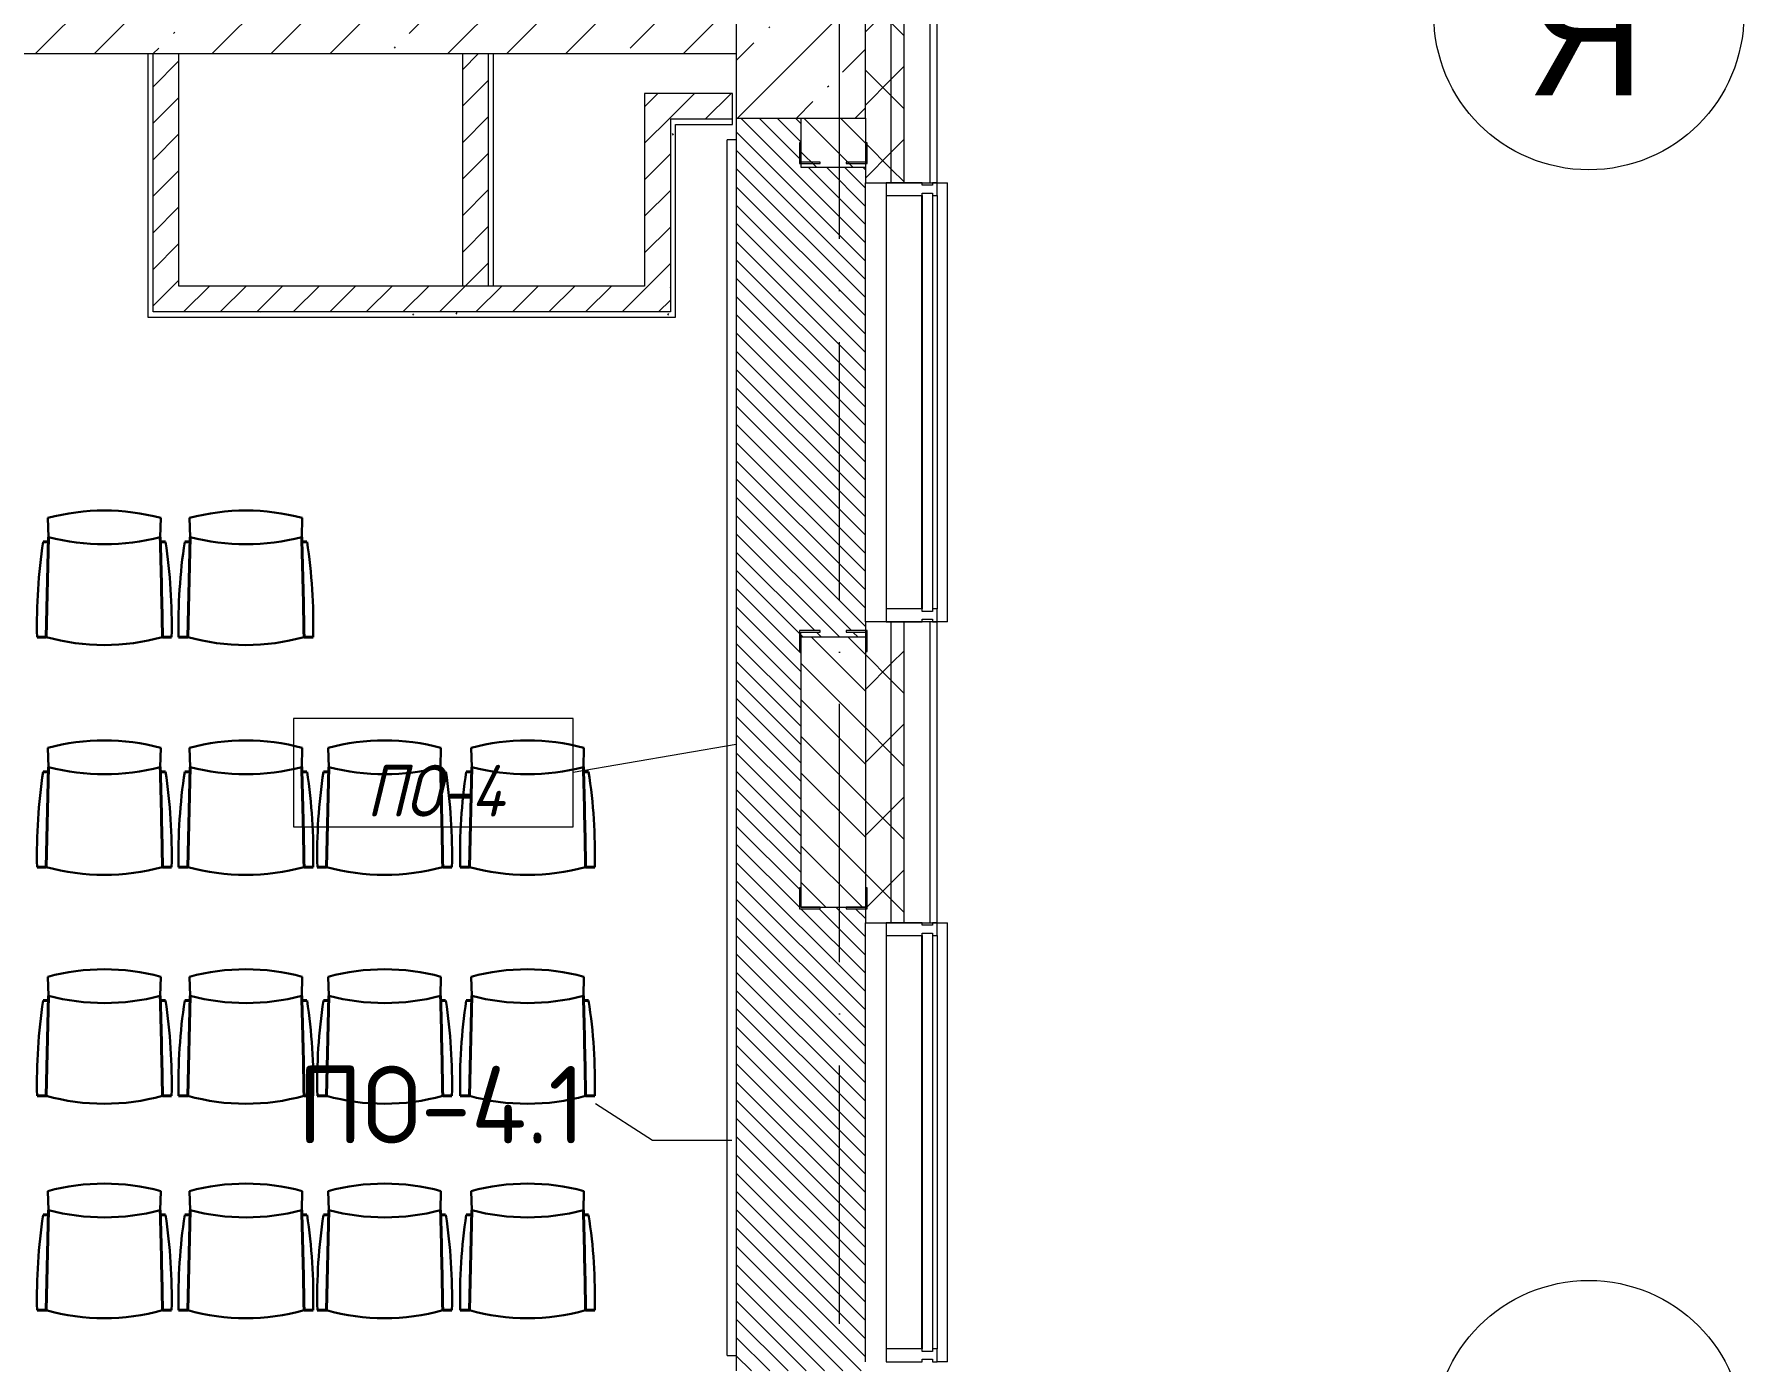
# Model space of a CAD drawing. Header units: millimetres. Extents: x -6467 to 105918, y -7090 to 92481.
# Drawn here: x 20332 to 26950, y 38766 to 43906 of the extents above; entities that cross this region are included whole.
import ezdxf

# ---------------------------------------------------------------- set-up
doc = ezdxf.new("R2010")
doc.units = ezdxf.units.MM
doc.linetypes.add('50_200_ШТРИХ_1Т_ш5_п1_п1_', pattern=[1400, 1000, -200, 0, -200])
for name, color, linetype, lineweight in [('A-FLOR', 7, 'Continuous', 9), ('A-FLOR-IDEN', 7, 'Continuous', 9), ('A-GLAZ', 7, 'Continuous', 5), ('A-GLAZ-CWMG', 7, 'Continuous', 9), ('A-GLAZ-CWMG-1', 7, 'Continuous', 20), ('A-WALL', 7, 'Continuous', 5), ('A-WALL-FNSH-1', 7, 'Continuous', 5), ('A-WALL-IDEN', 7, 'Continuous', 9), ('I-WALL', 7, 'Continuous', 5), ('S-COLS', 7, 'Continuous', 9), ('S-COLS-1', 7, 'Continuous', 5)]:
    doc.layers.add(name, color=color, linetype=linetype, lineweight=lineweight)
for name, color, linetype, lineweight, true_color in [('A-FLOR-PATT-1', 7, 'Continuous', 5, 0xd61c12), ('A-GENM-1', 7, 'Continuous', 9, 0xaaaaaa), ('A-GENM-2', 7, 'Continuous', 20, 0xaaaaaa), ('I-WALL-1', 7, 'Continuous', 5, 0x787878), ('мебель 2 этаж-1', 7, 'Continuous', 40, 0xaaaaaa), ('Оси-1', 7, 'Continuous', 20, 0xaaaaaa), ('Оси-2', 7, 'Continuous', 9, 0xaaaaaa), ('Оси-3', 7, '50_200_ШТРИХ_1Т_ш5_п1_п1_', 9, 0xaaaaaa), ('ТХ_функционал-2', 7, 'Continuous', 40, 0xaaaaaa), ('ТХ_функционал-9', 7, 'Continuous', 30, 0xaaaaaa)]:
    doc.layers.add(name, color=color, linetype=linetype, lineweight=lineweight, true_color=true_color)
doc.styles.add('Arial', font='arial.ttf', dxfattribs={"width": 0.9, "height": 500})
doc.styles.add('GOST Common', font='GOST_Common.ttf', dxfattribs={"height": 300})
doc.styles.add('GOST Common_I', font='GOST_Common Italic.ttf', dxfattribs={"width": 0.9, "height": 200})
pattern_1 = [(45, (0, 0), (-141.42136, 141.42136), []), (135, (0, 0), (-141.42136, -141.42136), [])]
pattern_2 = [(0, (0, 0), (406.4, 101.6), [6.706, -298.094, 6.706, -298.094, -1625.6]), (0, (0, 0), (406.4, 101.6), [-609.6, 6.706, -602.894, 6.706, -298.094, -711.2]), (0, (0, 0), (406.4, 101.6), [-1524, 6.706, -196.494, 6.706, -501.294]), (120, (152.4, 50.8), (-291.18818, 301.15272), [6.706, -298.094, 6.706, -298.094, -1625.6]), (120, (152.4, 50.8), (-291.18818, 301.15272), [-609.6, 6.706, -602.894, 6.706, -298.094, -711.2]), (120, (152.4, 50.8), (-291.18818, 301.15272), [-1524, 6.706, -196.494, 6.706, -501.294]), (240, (203.2, 254), (-115.21182, -402.75272), [6.706, -298.094, 6.706, -298.094, -1625.6]), (240, (203.2, 254), (-115.21182, -402.75272), [-609.6, 6.706, -602.894, 6.706, -298.094, -711.2]), (240, (203.2, 254), (-115.21182, -402.75272), [-1524, 6.706, -196.494, 6.706, -501.294])]
pattern_3 = [(45, (0, 0), (-70.71068, 70.71068), [])]

# ---------------------------------------------------------------- blocks, each defined once
blk = doc.blocks.new('Прямоугольный импост - Импост структурный с накладкой - 180мм-22437098-АИ_План этажа Радиаторы_2')
at = {"layer": 'A-GLAZ-CWMG-1'}
for p, q in [((-50, 0), (-50, 17)), ((-50, 17), (0, 17)), ((-40, 0), (-50, 0)), ((-40, -40), (-40, 0)), ((0, 0), (-10, 0)), ((-10, 0), (-10, -40)), ((0, 17), (0, 0)), ((-50, -180), (-50, -40)), ((-50, -40), (-40, -40)), ((-10, -40), (0, -40)), ((0, -40), (0, -180)), ((0, -180), (-50, -180))]:
    blk.add_line(p, q, dxfattribs=at)
blk = doc.blocks.new('Прямоугольный импост - Импост структурный с накладкой - 180мм-22437099-АИ_План этажа Радиаторы_2')
at = {"layer": 'A-GLAZ-CWMG-1'}
for p, q in [((0, 17), (-50, 17)), ((-50, 17), (-50, 0)), ((-50, 0), (-40, 0)), ((-40, 0), (-40, -40)), ((-10, -40), (-10, 0)), ((-10, 0), (0, 0)), ((0, 0), (0, 17)), ((-40, -40), (-50, -40)), ((-50, -40), (-50, -180)), ((0, -40), (-10, -40)), ((0, -180), (0, -40)), ((-50, -180), (0, -180))]:
    blk.add_line(p, q, dxfattribs=at)
blk = doc.blocks.new('Прямоугольный импост - Импост структурный с накладкой - 180мм-22437089-АИ_План этажа Радиаторы_2')
at = {"layer": 'A-GLAZ-CWMG'}
for p, q in [((47650, 55111), (46050, 55111)), ((47650, 54931), (46050, 54931)), ((47650, 54914), (46050, 54914))]:
    blk.add_line(p, q, dxfattribs=at)
blk = doc.blocks.new('BSC_Колонна _Прямоугольная - 500х500-V336-АИ_План этажа Радиаторы_2')
at = {"layer": 'S-COLS-1'}
h = blk.add_hatch(dxfattribs=at)
h.set_pattern_fill('FP_231', color=256, style=0, pattern_type=2)
h.set_pattern_definition([(45, (-23300, -43831.04), (-228.0985, 228.0985), []), (45, (-23071.9, -43831.04), (-228.0985, 228.0985), [403.225, -80.645, 6.706, -73.939])])
h.paths.add_polyline_path([(-250, -250), (250, -250), (250, 250), (-250, 250)])
for p, q in [((250, 250), (-250, 250)), ((-250, 250), (-250, -250)), ((250, -250), (250, 250)), ((-250, -250), (250, -250))]:
    blk.add_line(p, q, dxfattribs=at)
blk = doc.blocks.new('Фахверк _газобетон торцы_389 - Фахверк _газобетон торцы_-25575755-АИ_План этажа Радиаторы_2')
at = {"layer": 'A-GENM-2'}
for p, q in [((89406, 11134.7), (89325, 11134.7)), ((89325, 11134.7), (89325, 11128.7)), ((89325, 11128.7), (89400, 11128.7)), ((89400, 11128.7), (89400, 11053.7)), ((89406, 11053.7), (89406, 11134.7)), ((89400, 11053.7), (89406, 11053.7)), ((89400, 10953.7), (89400, 10878.7)), ((89406, 10953.7), (89400, 10953.7)), ((89406, 10872.7), (89406, 10953.7)), ((89400, 10878.7), (89325, 10878.7)), ((89325, 10878.7), (89325, 10872.7)), ((89325, 10872.7), (89406, 10872.7))]:
    blk.add_line(p, q, dxfattribs=at)
blk = doc.blocks.new('Фахверк _газобетон торцы_390 - Фахверк _газобетон торцы_-25575775-АИ_План этажа Радиаторы_2')
at = {"layer": 'A-GENM-2'}
for p, q in [((89406, 11134.7), (89325, 11134.7)), ((89325, 11134.7), (89325, 11128.7)), ((89325, 11128.7), (89400, 11128.7)), ((89400, 11128.7), (89400, 11053.7)), ((89406, 11053.7), (89406, 11134.7)), ((89400, 11053.7), (89406, 11053.7)), ((89400, 10953.7), (89400, 10878.7)), ((89406, 10953.7), (89400, 10953.7)), ((89406, 10872.7), (89406, 10953.7)), ((89400, 10878.7), (89325, 10878.7)), ((89325, 10878.7), (89325, 10872.7)), ((89325, 10872.7), (89406, 10872.7))]:
    blk.add_line(p, q, dxfattribs=at)
blk = doc.blocks.new('Фахверк _газобетон торцы_391 - Фахверк _газобетон торцы_-25575795-АИ_План этажа Радиаторы_2')
at = {"layer": 'A-GENM-2'}
for p, q in [((89406, 11134.7), (89325, 11134.7)), ((89325, 11134.7), (89325, 11128.7)), ((89325, 11128.7), (89400, 11128.7)), ((89400, 11128.7), (89400, 11053.7)), ((89406, 11053.7), (89406, 11134.7)), ((89400, 11053.7), (89406, 11053.7)), ((89400, 10953.7), (89400, 10878.7)), ((89406, 10953.7), (89400, 10953.7)), ((89406, 10872.7), (89406, 10953.7)), ((89400, 10878.7), (89325, 10878.7)), ((89325, 10878.7), (89325, 10872.7)), ((89325, 10872.7), (89406, 10872.7))]:
    blk.add_line(p, q, dxfattribs=at)
blk = doc.blocks.new('Отлив_СКБ - Отлив витража-V389-АИ_План этажа Радиаторы_2')
at = {"layer": 'A-GLAZ'}
for p, q in [((0, 59), (0, 100)), ((1700, 100), (0, 100)), ((1700, 100), (1700, 59)), ((50, 2), (1650, 2)), ((1650, 0), (50, 0))]:
    blk.add_line(p, q, dxfattribs=at)
blk = doc.blocks.new('мебель 2 этаж-28800768-АИ_План этажа Радиаторы_2')
at = {"layer": 'ТХ_функционал-2'}
for p, q in [((22651.1, 43655.8), (22630.2, 43655.8)), ((23083.9, 43655.8), (23103.4, 43655.8)), ((23199.1, 43655.8), (23178.2, 43655.8)), ((23631.9, 43655.8), (23651.4, 43655.8)), ((23127.5, 43287), (23092.1, 43287)), ((23675.5, 43287), (23640.1, 43287)), ((22651.1, 42765.7), (22630.2, 42765.7)), ((23083.9, 42765.7), (23103.4, 42765.7)), ((23199.1, 42765.7), (23178.2, 42765.7)), ((23631.9, 42765.7), (23651.4, 42765.7)), ((23736.1, 42765.7), (23715.2, 42765.7)), ((24168.9, 42765.7), (24188.4, 42765.7)), ((24289.1, 42765.7), (24268.2, 42765.7)), ((24721.9, 42765.7), (24741.4, 42765.7)), ((23127.5, 42396.9), (23092.1, 42396.9)), ((23675.5, 42396.9), (23640.1, 42396.9)), ((24212.5, 42396.9), (24177.1, 42396.9)), ((24765.5, 42396.9), (24730.1, 42396.9)), ((22651.1, 41879.7), (22630.2, 41879.7)), ((23083.9, 41879.7), (23103.4, 41879.7)), ((23199.1, 41879.7), (23178.2, 41879.7)), ((23631.9, 41879.7), (23651.4, 41879.7)), ((23736.1, 41879.7), (23715.2, 41879.7)), ((24168.9, 41879.7), (24188.4, 41879.7)), ((24289.1, 41879.7), (24268.2, 41879.7)), ((24721.9, 41879.7), (24741.4, 41879.7)), ((23127.5, 41510.9), (23092.1, 41510.9)), ((23675.5, 41510.9), (23640.1, 41510.9)), ((24212.5, 41510.9), (24177.1, 41510.9)), ((24765.5, 41510.9), (24730.1, 41510.9)), ((22651.1, 41049.7), (22630.2, 41049.7)), ((23083.9, 41049.7), (23103.4, 41049.7)), ((23199.1, 41049.7), (23178.2, 41049.7)), ((23631.9, 41049.7), (23651.4, 41049.7)), ((23736.1, 41049.7), (23715.2, 41049.7)), ((24168.9, 41049.7), (24188.4, 41049.7)), ((24289.1, 41049.7), (24268.2, 41049.7)), ((24721.9, 41049.7), (24741.4, 41049.7)), ((23127.5, 40680.9), (23092.1, 40680.9)), ((23675.5, 40680.9), (23640.1, 40680.9)), ((24212.5, 40680.9), (24177.1, 40680.9)), ((24765.5, 40680.9), (24730.1, 40680.9))]:
    blk.add_line(p, q, dxfattribs=at)
at = {"layer": 'ТХ_функционал-2', "flags": 128}
for points in [[(22651.5, 43674.1), (22642.2, 43287), (22606.6, 43287)], [(23199.5, 43674.1), (23190.2, 43287), (23154.6, 43287)], [(22651.5, 42784.1), (22642.2, 42396.9), (22606.6, 42396.9)], [(23199.5, 42784.1), (23190.2, 42396.9), (23154.6, 42396.9)], [(23736.5, 42784.1), (23727.2, 42396.9), (23691.6, 42396.9)], [(24289.5, 42784.1), (24280.2, 42396.9), (24244.6, 42396.9)], [(22651.5, 41898.1), (22642.2, 41510.9), (22606.6, 41510.9)], [(23199.5, 41898.1), (23190.2, 41510.9), (23154.6, 41510.9)], [(23736.5, 41898.1), (23727.2, 41510.9), (23691.6, 41510.9)], [(24289.5, 41898.1), (24280.2, 41510.9), (24244.6, 41510.9)], [(22651.5, 41068.1), (22642.2, 40680.9), (22606.6, 40680.9)], [(23199.5, 41068.1), (23190.2, 40680.9), (23154.6, 40680.9)], [(23736.5, 41068.1), (23727.2, 40680.9), (23691.6, 40680.9)], [(24289.5, 41068.1), (24280.2, 40680.9), (24244.6, 40680.9)]]:
    blk.add_lwpolyline(points, dxfattribs=at)
at = {"layer": 'ТХ_функционал-2'}
for centre in [(-7247.8, 42801.1), (-6699.8, 42801.1), (-7247.8, 41911.1), (-6699.8, 41911.1), (-6162.8, 41911.1), (-5609.8, 41911.1), (-7247.8, 41025.1), (-6699.8, 41025.1), (-6162.8, 41025.1), (-5609.8, 41025.1), (-7247.8, 40195.1), (-6699.8, 40195.1), (-6162.8, 40195.1), (-5609.8, 40195.1)]:
    blk.add_arc(centre, 30343.8, 0.91761, 1.64867, dxfattribs=at)
at = {"layer": 'ТХ_функционал-9'}
for p, q in [((22648.8, 43748.4), (22651.5, 43674.1)), ((23085.3, 43748.4), (23083.4, 43674.1)), ((23196.8, 43748.4), (23199.5, 43674.1)), ((23633.3, 43748.4), (23631.4, 43674.1)), ((22648.8, 42858.3), (22651.5, 42784.1)), ((23085.3, 42858.3), (23083.4, 42784.1)), ((23196.8, 42858.3), (23199.5, 42784.1)), ((23633.3, 42858.3), (23631.4, 42784.1)), ((23733.8, 42858.3), (23736.5, 42784.1)), ((24170.3, 42858.3), (24168.4, 42784.1)), ((24286.8, 42858.3), (24289.5, 42784.1)), ((24723.3, 42858.3), (24721.4, 42784.1)), ((22648.8, 41972.3), (22651.5, 41898.1)), ((23085.3, 41972.3), (23083.4, 41898.1)), ((23196.8, 41972.3), (23199.5, 41898.1)), ((23633.3, 41972.3), (23631.4, 41898.1)), ((23733.8, 41972.3), (23736.5, 41898.1)), ((24170.3, 41972.3), (24168.4, 41898.1)), ((24286.8, 41972.3), (24289.5, 41898.1)), ((24723.3, 41972.3), (24721.4, 41898.1)), ((22648.8, 41142.3), (22651.5, 41068.1)), ((23085.3, 41142.3), (23083.4, 41068.1)), ((23196.8, 41142.3), (23199.5, 41068.1)), ((23633.3, 41142.3), (23631.4, 41068.1)), ((23733.8, 41142.3), (23736.5, 41068.1)), ((24170.3, 41142.3), (24168.4, 41068.1)), ((24286.8, 41142.3), (24289.5, 41068.1)), ((24723.3, 41142.3), (24721.4, 41068.1))]:
    blk.add_line(p, q, dxfattribs=at)
for centre, radius, start, end in [((22867.1, 42938.1), 839.1, 74.92611, 105.07389), ((23415.1, 42938.1), 839.1, 74.92611, 105.07389), ((24742, 43335.5), 2135.9, 171.37479, 181.30112), ((22867.5, 44497.6), 851.3, 255.30575, 284.69425), ((20992.2, 43335.5), 2135.9, 358.69888, 8.62521), ((25290, 43335.5), 2135.9, 171.37479, 181.30112), ((23415.5, 44497.6), 851.3, 255.30575, 284.69425), ((21540.2, 43335.5), 2135.9, 358.69888, 8.62521), ((22867.1, 44096), 839.7, 254.45291, 285.53792), ((23415.1, 44096), 839.7, 254.45291, 285.53792), ((22867.1, 42048.1), 839.1, 74.92611, 105.07389), ((23415.1, 42048.1), 839.1, 74.92611, 105.07389), ((23952.1, 42048.1), 839.1, 74.92611, 105.07389), ((24505.1, 42048.1), 839.1, 74.92611, 105.07389), ((24742, 42445.4), 2135.9, 171.37479, 181.30112), ((22867.5, 43607.5), 851.3, 255.30575, 284.69425), ((20992.2, 42445.4), 2135.9, 358.69888, 8.62521), ((25290, 42445.4), 2135.9, 171.37479, 181.30112), ((23415.5, 43607.5), 851.3, 255.30575, 284.69425), ((21540.2, 42445.4), 2135.9, 358.69888, 8.62521), ((25827, 42445.4), 2135.9, 171.37479, 181.30112), ((23952.5, 43607.5), 851.3, 255.30575, 284.69425), ((22077.2, 42445.4), 2135.9, 358.69888, 8.62521), ((26380, 42445.4), 2135.9, 171.37479, 181.30112), ((24505.5, 43607.5), 851.3, 255.30575, 284.69425), ((22630.2, 42445.4), 2135.9, 358.69888, 8.62521), ((22867.1, 43205.9), 839.7, 254.45291, 285.53792), ((23415.1, 43205.9), 839.7, 254.45291, 285.53792), ((23952.1, 43205.9), 839.7, 254.45291, 285.53792), ((24505.1, 43205.9), 839.7, 254.45291, 285.53792), ((22867.1, 41162.1), 839.1, 74.92611, 105.07389), ((23415.1, 41162.1), 839.1, 74.92611, 105.07389), ((23952.1, 41162.1), 839.1, 74.92611, 105.07389), ((24505.1, 41162.1), 839.1, 74.92611, 105.07389), ((22867.5, 42721.5), 851.3, 255.30575, 284.69425), ((23415.5, 42721.5), 851.3, 255.30575, 284.69425), ((23952.5, 42721.5), 851.3, 255.30575, 284.69425), ((24505.5, 42721.5), 851.3, 255.30575, 284.69425), ((24742, 41559.4), 2135.9, 171.37479, 181.30112), ((20992.2, 41559.4), 2135.9, 358.69888, 8.62521), ((25290, 41559.4), 2135.9, 171.37479, 181.30112), ((21540.2, 41559.4), 2135.9, 358.69888, 8.62521), ((25827, 41559.4), 2135.9, 171.37479, 181.30112), ((22077.2, 41559.4), 2135.9, 358.69888, 8.62521), ((26380, 41559.4), 2135.9, 171.37479, 181.30112), ((22630.2, 41559.4), 2135.9, 358.69888, 8.62521), ((22867.1, 42319.9), 839.7, 254.45291, 285.53792), ((23415.1, 42319.9), 839.7, 254.45291, 285.53792), ((23952.1, 42319.9), 839.7, 254.45291, 285.53792), ((24505.1, 42319.9), 839.7, 254.45291, 285.53792), ((22867.1, 40332.1), 839.1, 74.92611, 105.07389), ((23415.1, 40332.1), 839.1, 74.92611, 105.07389), ((23952.1, 40332.1), 839.1, 74.92611, 105.07389), ((24505.1, 40332.1), 839.1, 74.92611, 105.07389), ((24742, 40729.4), 2135.9, 171.37479, 181.30112), ((22867.5, 41891.5), 851.3, 255.30575, 284.69425), ((20992.2, 40729.4), 2135.9, 358.69888, 8.62521), ((25290, 40729.4), 2135.9, 171.37479, 181.30112), ((23415.5, 41891.5), 851.3, 255.30575, 284.69425), ((21540.2, 40729.4), 2135.9, 358.69888, 8.62521), ((25827, 40729.4), 2135.9, 171.37479, 181.30112), ((23952.5, 41891.5), 851.3, 255.30575, 284.69425), ((22077.2, 40729.4), 2135.9, 358.69888, 8.62521), ((26380, 40729.4), 2135.9, 171.37479, 181.30112), ((24505.5, 41891.5), 851.3, 255.30575, 284.69425), ((22630.2, 40729.4), 2135.9, 358.69888, 8.62521), ((22867.1, 41489.9), 839.7, 254.45291, 285.53792), ((23415.1, 41489.9), 839.7, 254.45291, 285.53792), ((23952.1, 41489.9), 839.7, 254.45291, 285.53792), ((24505.1, 41489.9), 839.7, 254.45291, 285.53792)]:
    blk.add_arc(centre, radius, start, end, dxfattribs=at)
blk = doc.blocks.new('Ось сетки - Круг_Ø6_00__ISO-2_5_0_9K_-17386508-АИ_План этажа Радиаторы_2')
at = {"layer": 'Оси-1'}
blk.add_circle((0, 0), 3, dxfattribs=at)
blk = doc.blocks.new('AAR_СКБ_Марка_Перекрытия_1 мм - Марка пола-27961726-АИ_План этажа Радиаторы_2')
at = {"layer": 'A-FLOR-IDEN'}
for p, q in [((2.723, 2.101), (-2.69, 2.101)), ((-2.69, 2.101), (-2.69, 0)), ((2.723, 0), (2.723, 2.101)), ((-2.69, 0), (2.723, 0))]:
    blk.add_line(p, q, dxfattribs=at)

msp = doc.modelspace()

# ---------------------------------------------------------------- hatches: boundary and pattern name
at = {"layer": 'A-FLOR-PATT-1'}
h = msp.add_hatch(dxfattribs=at)
h.set_pattern_fill('FP_360', color=256, style=0, pattern_type=2)
h.set_pattern_definition([(315, (23300, 41156.04), (35.3553, 35.3553), [])])
h.paths.add_polyline_path([(23550, 38731), (23549.5, 40520), (23475, 40520), (23475, 40526), (23375, 40526), (23375, 40520), (23294, 40520), (23294, 40601), (23300, 40601), (23300, 41516), (23294, 41516), (23294, 41597), (23375, 41597), (23375, 41591), (23300, 41591), (23300, 41571), (23550, 41571), (23550, 41591), (23475, 41591), (23475, 41597), (23550, 41597), (23550, 43391), (23300, 43391), (23300, 43405), (23294, 43405), (23294, 43486), (23300, 43486), (23300, 43581), (23050, 43581), (23050, 38731)])
at = {"layer": 'A-WALL'}
h = msp.add_hatch(dxfattribs=at)
h.set_pattern_fill('FP_125', color=256, style=0, pattern_type=2)
h.set_pattern_definition(pattern_1)
h.paths.add_polyline_path([(23650, 9581), (23700, 9581), (23700, 12031), (23650, 12031), (23650, 10950.9)])
h.paths.add_polyline_path([(23700, 13731), (23700, 15006), (23650, 15006), (23650, 13731)])
h.paths.add_polyline_path([(23700, 16706), (23700, 17906), (23650, 17906), (23650, 16706)])
h.paths.add_polyline_path([(23650, 19606), (23700, 19606), (23700, 20766), (23650, 20766)])
h.paths.add_polyline_path([(23700, 22466), (23700, 23666), (23650, 23666), (23650, 22466)])
h.paths.add_polyline_path([(23700, 25366), (23700, 26766), (23650, 26766), (23650, 25366)])
h.paths.add_polyline_path([(23700, 28466), (23700, 29666), (23650, 29666), (23650, 28466)])
h.paths.add_polyline_path([(23700, 31366), (23700, 32931), (23650, 32931), (23650, 31366)])
h.paths.add_polyline_path([(23700, 34631), (23700, 35831), (23650, 35831), (23650, 34631)])
h.paths.add_polyline_path([(23650, 37531), (23700, 37531), (23700, 38766), (23650, 38766), (23650, 37700.2)])
h.paths.add_polyline_path([(23650, 40466), (23700, 40466), (23700, 41631), (23650, 41631), (23650, 40516)])
h.paths.add_polyline_path([(23700, 43331), (23700, 47831), (23650, 47831), (23650, 43331)])
h = msp.add_hatch(dxfattribs=at)
h.set_pattern_fill('FP_125', color=256, style=0, pattern_type=2)
h.set_pattern_definition(pattern_1)
h.paths.add_polyline_path([(23650, 9481), (23650, 12031), (23550, 12031), (23550, 9481)])
h.paths.add_polyline_path([(23550, 13731), (23650, 13731), (23650, 15006), (23550, 15006), (23550, 13766.6)])
h.paths.add_polyline_path([(23590.9, 16706), (23650, 16706), (23650, 17906), (23550, 17906), (23550, 16706)])
h.paths.add_polyline_path([(23550, 19606), (23650, 19606), (23650, 20766), (23550, 20766)])
h.paths.add_polyline_path([(23550, 22466), (23650, 22466), (23650, 23666), (23550, 23666), (23550, 22531)])
h.paths.add_polyline_path([(23550, 25366), (23650, 25366), (23650, 26766), (23550, 26766), (23550, 26231)])
h.paths.add_polyline_path([(23550, 28466), (23650, 28466), (23650, 29666), (23550, 29666), (23550, 29253.1)])
h.paths.add_polyline_path([(23650, 31366), (23650, 32931), (23550, 32931), (23550, 31366)])
h.paths.add_polyline_path([(23550, 34631), (23650, 34631), (23650, 35831), (23550, 35831), (23550, 34884.5)])
h.paths.add_polyline_path([(23550, 37531), (23650, 37531), (23650, 38766), (23550, 38766), (23550, 37700.2)])
h.paths.add_polyline_path([(23550, 40466), (23650, 40466), (23650, 41631), (23550, 41631), (23550, 40516)])
h.paths.add_polyline_path([(23650, 43331), (23650, 47731), (23550, 47731), (23550, 43331)])
h = msp.add_hatch(dxfattribs=at)
h.set_pattern_fill('FP_1', color=256, style=0, pattern_type=2)
h.set_pattern_definition([(45, (0, 0), (-228.0985, 228.0985), []), (45, (228.1, 0), (-228.0985, 228.0985), [403.225, -80.645, 6.706, -73.939])])
h.paths.add_polyline_path([(23050, 43831), (23050, 44081), (16670, 44081), (16670, 43831), (22760.4, 43831)])
h.paths.add_polyline_path([(14750, 43831), (15020, 43831), (15020, 44081), (14600, 44081), (14600, 43831), (14627.5, 43831)])
at = {"layer": 'I-WALL'}
h = msp.add_hatch(dxfattribs=at)
h.set_pattern_fill('FP_4', color=256, style=0, pattern_type=2)
h.set_pattern_definition(pattern_3)
h.paths.add_polyline_path([(20892.5, 42931), (20892.5, 43831), (20792.5, 43831), (20792.5, 42931)])
h = msp.add_hatch(dxfattribs=at)
h.set_pattern_fill('FP_4', color=256, style=0, pattern_type=2)
h.set_pattern_definition(pattern_3)
h.paths.add_polyline_path([(22089.6, 42931), (22089.6, 43831), (21989.6, 43831), (21989.6, 42931)])
h = msp.add_hatch(dxfattribs=at)
h.set_pattern_fill('FP_4', color=256, style=0, pattern_type=2)
h.set_pattern_definition(pattern_3)
h.paths.add_polyline_path([(22694.8, 42831), (22794.8, 42831), (22794.8, 43677), (22694.8, 43677), (22694.8, 42931)])
h = msp.add_hatch(dxfattribs=at)
h.set_pattern_fill('FP_4', color=256, style=0, pattern_type=2)
h.set_pattern_definition(pattern_3)
h.paths.add_polyline_path([(23034.8, 43577), (23034.8, 43677), (22794.8, 43677), (22794.8, 43577), (22814.8, 43577)])
h = msp.add_hatch(dxfattribs=at)
h.set_pattern_fill('FP_2', color=256, style=0, pattern_type=2)
h.set_pattern_definition([(135, (0, 0), (-70.71068, -70.71068), [])])
h.paths.add_polyline_path([(23550, 10031), (23550, 11971), (23300, 11971), (23300, 10031)])
h.paths.add_polyline_path([(23550, 13791), (23550, 13931), (23300, 13931), (23300, 13791)])
h.paths.add_polyline_path([(23300, 14431), (23550, 14431), (23550, 14946), (23300, 14946), (23300, 14470.5)])
h.paths.add_polyline_path([(23300, 16766), (23550, 16766), (23550, 17231), (23300, 17231)])
h.paths.add_polyline_path([(23550, 17731), (23550, 17846), (23300, 17846), (23300, 17731), (23326.6, 17731)])
h.paths.add_polyline_path([(23550, 19666), (23550, 20706), (23300, 20706), (23300, 19666)])
h.paths.add_polyline_path([(23550, 22526), (23550, 22531), (23300, 22531), (23300, 22526)])
h.paths.add_polyline_path([(23416.9, 23031), (23550, 23031), (23550, 23606), (23300, 23606), (23300, 23031)])
h.paths.add_polyline_path([(23550, 25426), (23550, 26231), (23300, 26231), (23300, 25426)])
h.paths.add_polyline_path([(23300, 28526), (23550, 28526), (23550, 29606), (23300, 29606), (23300, 29253.1)])
h.paths.add_polyline_path([(23300, 31426), (23550, 31426), (23550, 32231), (23300, 32231), (23300, 32068.8)])
h.paths.add_polyline_path([(23525.8, 32731), (23550, 32731), (23550, 32871), (23300, 32871), (23300, 32731)])
h.paths.add_polyline_path([(23550, 34691), (23550, 35771), (23300, 35771), (23300, 34691)])
h.paths.add_polyline_path([(23550, 37591), (23550, 38051.5), (23300, 38051.5), (23300, 37591)])
h.paths.add_polyline_path([(23550, 38086.5), (23550, 38231), (23300, 38231), (23300, 38086.5)])
h.paths.add_polyline_path([(23300, 40526), (23550, 40526), (23550, 41571), (23300, 41571)])
h.paths.add_polyline_path([(23550, 43391), (23550, 43581), (23300, 43581), (23300, 43391)])
h = msp.add_hatch(dxfattribs=at)
h.set_pattern_fill('FP_4', color=256, style=0, pattern_type=2)
h.set_pattern_definition(pattern_3)
h.paths.add_polyline_path([(22694.8, 42831), (22694.8, 42931), (20792.5, 42931), (20792.5, 42831), (21099.4, 42831)])
at = {"layer": 'I-WALL-1'}
h = msp.add_hatch(dxfattribs=at)
h.set_pattern_fill('FP_3', color=256, style=0, pattern_type=2)
h.set_pattern_definition(pattern_2)
h.paths.add_polyline_path([(20792.5, 42831), (20792.5, 43831), (20772.5, 43831), (20772.5, 42831)])
h = msp.add_hatch(dxfattribs=at)
h.set_pattern_fill('FP_3', color=256, style=0, pattern_type=2)
h.set_pattern_definition(pattern_2)
h.paths.add_polyline_path([(22109.6, 42931), (22109.6, 43831), (22089.6, 43831), (22089.6, 42931)])
h = msp.add_hatch(dxfattribs=at)
h.set_pattern_fill('FP_3', color=256, style=0, pattern_type=2)
h.set_pattern_definition(pattern_2)
h.paths.add_polyline_path([(22794.8, 42811), (22814.8, 42811), (22814.8, 43577), (22794.8, 43577), (22794.8, 42831)])
h = msp.add_hatch(dxfattribs=at)
h.set_pattern_fill('FP_3', color=256, style=0, pattern_type=2)
h.set_pattern_definition(pattern_2)
h.paths.add_polyline_path([(23034.8, 43557), (23034.8, 43577), (22814.8, 43577), (22814.8, 43557)])
h = msp.add_hatch(dxfattribs=at)
h.set_pattern_fill('FP_3', color=256, style=0, pattern_type=2)
h.set_pattern_definition(pattern_2)
h.paths.add_polyline_path([(22694.8, 42811), (22794.8, 42811), (22794.8, 42831), (20772.5, 42831), (20772.5, 42811), (21099.4, 42811)])

# ---------------------------------------------------------------- linework, layer by layer
at = {"layer": 'A-FLOR'}
for p, q in [((23050, 43581), (23050, 38731)), ((23550, 41631), (23550, 43331)), ((23550, 38766), (23550, 40466))]:
    msp.add_line(p, q, dxfattribs=at)
at = {"layer": 'A-FLOR-IDEN'}
msp.add_line((23050, 41156), (22419, 41047.1), dxfattribs=at)
at = {"layer": 'A-WALL'}
for p, q in [((23800, 43331), (23800, 47981)), ((23700, 43331), (23700, 47881)), ((23650, 43331), (23650, 47831)), ((16675, 43831), (23050, 43831)), ((20792.5, 42831), (20792.5, 43831)), ((22089.6, 43831), (22089.6, 42931)), ((22794.8, 43577), (22794.8, 42831)), ((23034.8, 43577), (22794.8, 43577)), ((23300, 43581), (23300, 43391)), ((23015, 38791), (23015, 43497)), ((23050, 43497), (23015, 43497)), ((23300, 43391), (23550, 43391)), ((22794.8, 42831), (20792.5, 42831)), ((23650, 40466), (23650, 41631)), ((23700, 40466), (23700, 41631)), ((23800, 40466), (23800, 41631)), ((23300, 41571), (23300, 40526)), ((23550, 41571), (23300, 41571)), ((23300, 40526), (23550, 40526)), ((23015, 38791), (23050, 38791))]:
    msp.add_line(p, q, dxfattribs=at)
at = {"layer": 'A-WALL-FNSH-1'}
for p, q in [((23827, 43331), (23827, 48008)), ((20772.5, 43831), (20772.5, 42811)), ((20892.5, 42931), (20892.5, 43831)), ((21989.6, 43831), (21989.6, 42931)), ((22109.6, 42931), (22109.6, 43831)), ((22694.8, 43677), (22694.8, 42931)), ((23034.8, 43677), (22694.8, 43677)), ((23034.8, 43557), (23034.8, 43677)), ((22814.8, 42811), (22814.8, 43557)), ((22814.8, 43557), (23034.8, 43557)), ((23550, 43581), (23550, 43331)), ((23550, 43331), (23827, 43331)), ((22694.8, 42931), (20892.5, 42931)), ((20772.5, 42811), (22814.8, 42811)), ((23550, 41631), (23550, 40466)), ((23827, 41631), (23550, 41631)), ((23827, 40466), (23827, 41631)), ((23550, 40466), (23827, 40466))]:
    msp.add_line(p, q, dxfattribs=at)
at = {"layer": 'A-WALL-IDEN'}
for p, q in [((22726, 39623.1), (22504.3, 39764.9)), ((23032.5, 39623.1), (22726, 39623.1))]:
    msp.add_line(p, q, dxfattribs=at)
at = {"layer": 'Оси-3'}
msp.add_line((23450, -5889.7), (23450, 49636.1), dxfattribs=at)

# ---------------------------------------------------------------- block references
at = {"layer": 'A-FLOR-IDEN', "xscale": 199.9999999999999, "yscale": 199.9999999999999, "zscale": 199.9999999999999}
msp.add_blockref('AAR_СКБ_Марка_Перекрытия_1 мм - Марка пола-27961726-АИ_План этажа Радиаторы_2', (21874.3, 40837), dxfattribs=at)
at = {"layer": 'A-GENM-1'}
for name, p, rotation in [('Фахверк _газобетон торцы_390 - Фахверк _газобетон торцы_-25575775-АИ_План этажа Радиаторы_2', (12421.3, 132811), 270.0000000000001), ('Фахверк _газобетон торцы_389 - Фахверк _газобетон торцы_-25575755-АИ_План этажа Радиаторы_2', (34428.7, -47809), 89.99999999999974), ('Фахверк _газобетон торцы_391 - Фахверк _газобетон торцы_-25575795-АИ_План этажа Радиаторы_2', (12421.3, 129926), 270.0000000000001)]:
    msp.add_blockref(name, p, dxfattribs=dict(at, rotation=rotation))
at = {"layer": 'A-GLAZ', "rotation": 269.9999999999997}
for p in [(23768, 43331), (23768, 40466)]:
    msp.add_blockref('Отлив_СКБ - Отлив витража-V389-АИ_План этажа Радиаторы_2', p, dxfattribs=at)
at = {"layer": 'A-GLAZ-CWMG', "extrusion": (0, 0, -1), "rotation": 90.00000000000281}
for p in [(-23810, 43331), (-23810, 40466)]:
    msp.add_blockref('Прямоугольный импост - Импост структурный с накладкой - 180мм-22437098-АИ_План этажа Радиаторы_2', p, dxfattribs=at)
at = {"layer": 'A-GLAZ-CWMG'}
for name, p, rotation in [('Прямоугольный импост - Импост структурный с накладкой - 180мм-22437089-АИ_План этажа Радиаторы_2', (78741, -4369), 89.99999999999899), ('Прямоугольный импост - Импост структурный с накладкой - 180мм-22437099-АИ_План этажа Радиаторы_2', (23810, 41631), 269.9999999999972), ('Прямоугольный импост - Импост структурный с накладкой - 180мм-22437089-АИ_План этажа Радиаторы_2', (78741, -7234), 89.99999999999899), ('Прямоугольный импост - Импост структурный с накладкой - 180мм-22437099-АИ_План этажа Радиаторы_2', (23810, 38766), 269.9999999999972)]:
    msp.add_blockref(name, p, dxfattribs=dict(at, rotation=rotation))
at = {"layer": 'S-COLS'}
msp.add_blockref('BSC_Колонна _Прямоугольная - 500х500-V336-АИ_План этажа Радиаторы_2', (23300, 43831), dxfattribs=at)
at = {"layer": 'мебель 2 этаж-1'}
msp.add_blockref('мебель 2 этаж-28800768-АИ_План этажа Радиаторы_2', (-2263.5, -1715.2), dxfattribs=at)
at = {"layer": 'Оси-1', "xscale": 199.9999999999999, "yscale": 199.9999999999999, "zscale": 199.9999999999999}
for p, rotation in [((26350, 43981), 269.9999999999995), ((26350, 38481), 89.99999999999982)]:
    msp.add_blockref('Ось сетки - Круг_Ø6_00__ISO-2_5_0_9K_-17386508-АИ_План этажа Радиаторы_2', p, dxfattribs=dict(at, rotation=rotation))

# ---------------------------------------------------------------- texts
at = {"layer": 'A-FLOR-IDEN', "insert": (21884.5, 40976.8), "char_height": 200, "width": 572.4, "attachment_point": 5, "line_spacing_factor": 1.022766, "style": 'GOST Common_I'}
msp.add_mtext('\\pt180,360,540,720,900,1080,1260,1440,1620,1800,1980,2160,2340,2520,2700,2880,3060,3240,3420,3600,3780,3960,4140,4320,4500,4680,4860,5040,5220,5400,5580,5760;ПО-4', dxfattribs=at)
at = {"layer": 'A-WALL-IDEN', "insert": (21908.3, 39911.4), "char_height": 300, "width": 1178, "attachment_point": 2, "line_spacing_factor": 1.022766, "style": 'GOST Common'}
msp.add_mtext('\\pt80.001,159.999,240,320.001,399.999,480,560.001,639.999,720,800.001,879.999,960,1040.001,1119.999,1200,1280.001,1359.999,1440,1520.001,1599.999,1680,1760.001,1839.999,1920,2000.001,2079.999,2160,2240.001,2319.999,2400,2480.001,2559.999;ПО-4.1', dxfattribs=at)
at = {"layer": 'Оси-2', "insert": (26338.5, 43919.3), "char_height": 500, "width": 464.4, "attachment_point": 5, "line_spacing_factor": 0.936439, "style": 'Arial'}
msp.add_mtext('\\pt2286,4572,6858,9144,11430,13716,16002,18288,20574,22860,25146,27432,29718,32004,34290,36576,38862,41148,43434,45720,48006,50292,52578,54864,57150,59436,61722,64008,66294,68580,70866,73152;Я', dxfattribs=at)

doc.saveas('drawing.dxf')
